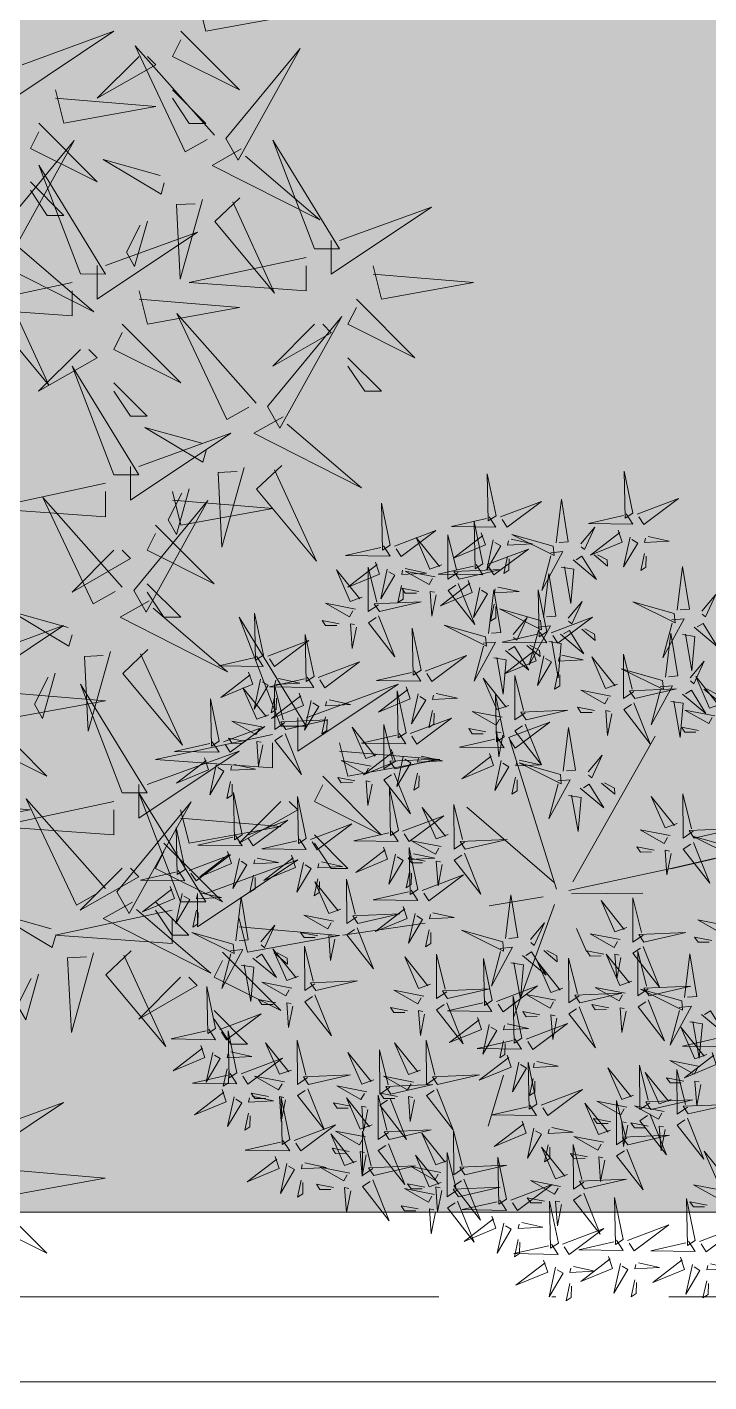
# Model space of a CAD drawing. Header units: millimetres. Extents: x 56222 to 120458, y -162468 to -121287.
# Drawn here: x 113722.83 to 113740.88, y -158561.63 to -158525.75 of the extents above; entities that cross this region are included whole.
import ezdxf

# ---------------------------------------------------------------- set-up
doc = ezdxf.new("R2010")
doc.units = ezdxf.units.MM
doc.header["$MEASUREMENT"] = 0
doc.linetypes.add('ACAD_ISO04W100', pattern=[30, 24, -3, 0, -3])
doc.layers.add('GARDEN', color=7, linetype='Continuous')
for name, color, linetype, lineweight in [('GROUND FLOOR', 7, 'Continuous', 9), ('L-shrub', 63, 'Continuous', 5), ('X_GARDEN ( HATCH )', 251, 'Continuous', 9)]:
    doc.layers.add(name, color=color, linetype=linetype, lineweight=lineweight)

# ---------------------------------------------------------------- blocks, each defined once
blk = doc.blocks.new('bamboo')
at = {"color": 32}
blk.add_line((390, 162.3), (546.4, 218.1), dxfattribs=at)
at = {"layer": 'L-shrub', "color": 32}
for p, q in [((43.5, 73), (278.2, 631.2)), ((-12.4, 39.5), (-247.1, 564.2)), ((-23.6, 61.9), (-370, 296.3)), ((32.3, 39.5), (390, 162.3)), ((43.5, 28.4), (300.5, 61.9)), ((-57.1, 6), (-247.1, -49.8)), ((-12.4, -16.3), (-113, -440.5)), ((77, -94.4), (121.7, -172.6)), ((-470.6, -139.1), (-761.2, -217.2)), ((-124.2, -652.6), (-157.7, -842.3))]:
    blk.add_line(p, q, dxfattribs=at)
at = {"layer": 'L-shrub'}
for points in [[(103.7, 1424.7), (54.4, 1572.3), (77.9, 1403.4), (103.7, 1424.7)], [(-387.8, 1356.5), (-437.1, 1504.1), (-413.6, 1335.2), (-387.8, 1356.5)], [(119.4, 1423.2), (261.4, 1496.7), (147.9, 1388.7), (126.6, 1414.5)], [(-372, 1355), (-230.1, 1428.5), (-343.6, 1320.5), (-364.9, 1346.4)], [(-160.7, 1284.9), (-160, 1444.8), (-116.9, 1294.1), (-149.7, 1287.2)], [(79.4, 1419.1), (107.8, 1384.6), (-52.4, 1368.4), (70.8, 1412)], [(-412.1, 1350.9), (-383.7, 1316.4), (-543.9, 1300.2), (-420.7, 1343.8)], [(-415.1, 1179.2), (-464.4, 1326.8), (-440.9, 1157.9), (-415.1, 1179.2)], [(-70.9, 1292.4), (-27.7, 1358.5), (-55.4, 1272.9), (-68.6, 1281.5)], [(57.7, 1357.7), (77.5, 1316.1), (-31.5, 1255.3), (64.8, 1349.1)], [(103.3, 1337.4), (92.8, 1227.4), (133.3, 1318.7), (110.4, 1328.8)], [(167.7, 1347.1), (246.3, 1339.5), (157.6, 1324.2), (159.1, 1340)], [(-740.7, 1205), (-598.8, 1278.5), (-712.2, 1170.5), (-733.6, 1196.4)], [(-433.8, 1289.5), (-414, 1248), (-523, 1187.1), (-426.7, 1280.9)], [(-323.8, 1278.9), (-245.2, 1271.3), (-333.9, 1256.1), (-332.4, 1271.8)], [(-169.3, 1271.7), (-323, 1296.4), (-162.4, 1238.9), (-169.3, 1271.7)], [(161.7, 1284.2), (155.7, 1221.3), (172.9, 1235.5), (168.8, 1275.6)], [(-561.9, 1157.8), (-603.1, 1137.1), (-666.2, 1244.8), (-570.4, 1150.5)], [(-500.1, 1137.3), (-534, 1108.2), (-553.5, 1268), (-507.4, 1145.8)], [(-399.4, 1177.7), (-257.4, 1251.3), (-370.9, 1143.2), (-392.2, 1169.1)], [(-388.2, 1269.3), (-398.7, 1159.2), (-358.2, 1250.5), (-381.1, 1260.6)], [(-175.7, 1247.6), (-131.9, 1256.8), (-191.9, 1107.3), (-173.4, 1236.6)], [(-92.2, 1230.9), (0.4, 1170.5), (-61.7, 1248.7), (-81.3, 1233.2)], [(-18, 1257.9), (35, 1223.4), (30.4, 1245.3), (-7, 1260.2)], [(303.5, 1094), (304.2, 1253.9), (347.3, 1103.2), (314.4, 1096.3)], [(-329.8, 1216), (-335.8, 1153.1), (-318.6, 1167.3), (-322.7, 1207.4)], [(-131.4, 1199.8), (-85.3, 1198.1), (-81.9, 1073.4), (-120.4, 1202.1)], [(-802.5, 1139.6), (-782.6, 1098), (-891.6, 1037.1), (-795.3, 1130.9)], [(-439.4, 1173.7), (-411, 1139.2), (-571.2, 1122.9), (-448, 1166.6)], [(-494, 1113.1), (-347.5, 1165.5), (-515.9, 1138.5), (-494, 1113.1)], [(-174.3, 1012.2), (-173.7, 1172.1), (-130.6, 1021.4), (-163.4, 1014.5)], [(393.3, 1101.5), (436.5, 1167.6), (408.8, 1082), (395.6, 1090.6)], [(-773.2, 987.3), (-807.1, 958.2), (-826.6, 1118), (-780.4, 995.8)], [(-756.8, 1119.3), (-767.3, 1009.2), (-726.8, 1100.5), (-749.7, 1110.6)], [(-692.4, 1128.9), (-613.8, 1121.3), (-702.5, 1106.1), (-701, 1121.8)], [(-581.3, 1111.7), (-691.5, 1120), (-599.4, 1081.4), (-589.8, 1104.4)], [(-461.1, 1112.3), (-441.3, 1070.7), (-550.3, 1009.8), (-454, 1103.7)], [(-495.2, 1097.3), (-418.8, 957), (-529.1, 1068.2), (-503.7, 1090.1)], [(-415.5, 1092), (-426, 981.9), (-385.5, 1073.2), (-408.4, 1083.4)], [(-365.5, 930.4), (-364.8, 1090.2), (-321.7, 939.6), (-354.5, 932.7)], [(-351.1, 1101.6), (-272.5, 1094), (-361.2, 1078.8), (-359.7, 1094.5)], [(-155.7, 961.1), (-205, 1108.7), (-181.5, 939.8), (-155.7, 961.1)], [(-84.5, 1019.7), (-41.3, 1085.8), (-69, 1000.1), (-82.2, 1008.8)], [(294.9, 1080.8), (141.2, 1105.5), (301.8, 1048), (294.9, 1080.8)], [(-698.4, 1066), (-704.4, 1003.1), (-687.2, 1017.3), (-691.3, 1057.4)], [(-633.3, 1052.3), (-696.3, 1057), (-681.8, 1040.1), (-641.8, 1045)], [(-570.3, 1047.5), (-576.3, 968.8), (-593.4, 1057.2), (-577.6, 1056)], [(-357.1, 1038.7), (-363.1, 975.8), (-345.9, 990), (-350, 1030.1)], [(-140, 959.5), (2, 1033.1), (-111.5, 925), (-132.8, 950.9)], [(288.5, 1056.7), (332.3, 1065.9), (272.3, 916.4), (290.8, 1045.7)], [(372, 1040), (464.6, 979.6), (402.5, 1057.8), (382.9, 1042.3)], [(-183, 999), (-336.7, 1023.7), (-176.1, 966.2), (-183, 999)], [(-275.7, 937.9), (-232.5, 1004), (-260.1, 918.3), (-273.4, 927)], [(-189.3, 974.8), (-145.6, 984), (-205.5, 834.6), (-187, 963.9)], [(-31.6, 985.2), (21.3, 950.7), (16.7, 972.5), (-20.7, 987.5)], [(289.9, 848.6), (290.5, 1008.4), (333.6, 857.8), (300.8, 850.9)], [(332.8, 1008.9), (378.9, 1007.2), (382.3, 882.5), (343.8, 1011.2)], [(-854.3, 961.7), (-964.6, 970), (-872.5, 931.4), (-862.8, 954.4)], [(-768.3, 947.3), (-691.9, 807), (-802.2, 918.2), (-776.8, 940.1)], [(-374.1, 917.2), (-527.8, 941.9), (-367.2, 884.4), (-374.1, 917.2)], [(-180, 955.5), (-151.6, 921), (-311.8, 904.8), (-188.6, 948.4)], [(-105.9, 958.2), (-13.2, 897.8), (-75.4, 976), (-94.9, 960.5)], [(-843.4, 897.5), (-849.4, 818.8), (-866.4, 907.2), (-850.7, 906)], [(-592.6, 770.2), (-641.9, 917.8), (-618.4, 748.9), (-592.6, 770.2)], [(-380.5, 893), (-336.7, 902.2), (-396.6, 752.7), (-378.2, 882.1)], [(-297, 876.4), (-204.4, 816), (-266.5, 894.2), (-286.1, 878.7)], [(-201.7, 894.1), (-181.9, 852.5), (-290.9, 791.6), (-194.6, 885.5)], [(-222.7, 903.4), (-169.8, 868.9), (-174.4, 890.7), (-211.8, 905.7)], [(-145, 927.1), (-99, 925.4), (-95.6, 800.6), (-134.1, 929.4)], [(120.7, 803.3), (79.5, 782.6), (16.5, 890.3), (112.2, 796)], [(182.5, 782.8), (148.6, 753.6), (129.1, 913.5), (175.2, 791.2)], [(379.6, 856.1), (422.9, 922.2), (395.2, 836.5), (381.9, 845.1)], [(-576.8, 768.6), (-434.9, 842.2), (-548.4, 734.1), (-569.7, 760)], [(-336.2, 845.3), (-290.1, 843.6), (-286.7, 718.8), (-325.2, 847.6)], [(-156.1, 873.8), (-166.6, 763.7), (-126.1, 855), (-149, 865.2)], [(-91.7, 883.5), (-13.1, 875.8), (-101.8, 860.6), (-100.3, 876.4)], [(281.2, 835.4), (127.5, 860.1), (288.1, 802.6), (281.2, 835.4)], [(503, 776), (461.8, 755.3), (398.7, 863), (494.5, 768.7)], [(-199.8, 660.1), (-233.7, 630.9), (-253.2, 790.8), (-207, 668.5)], [(-97.7, 820.6), (-103.7, 757.7), (-86.5, 771.9), (-90.6, 811.9)], [(188.6, 758.6), (335.2, 810.9), (166.8, 784), (188.6, 758.6)], [(274.9, 811.2), (318.6, 820.4), (258.7, 670.9), (277.2, 800.3)], [(358.3, 794.5), (451, 734.2), (388.8, 812.4), (369.3, 796.8)], [(432.6, 821.6), (485.5, 787.1), (480.9, 808.9), (443.5, 823.9)], [(-959.1, 700.5), (-817.2, 774), (-930.7, 666), (-952, 691.8)], [(-616.9, 764.6), (-588.5, 730.1), (-748.7, 713.9), (-625.5, 757.5)], [(-261.6, 680.5), (-302.7, 659.9), (-365.8, 767.6), (-270, 673.2)], [(101.4, 757.2), (-8.9, 765.5), (83.2, 726.9), (92.9, 749.9)], [(187.4, 742.8), (263.8, 602.4), (153.5, 713.7), (178.9, 735.5)], [(319.2, 763.5), (365.2, 761.8), (368.6, 637), (330.1, 765.8)], [(483.6, 729.9), (373.4, 738.2), (465.5, 699.6), (475.2, 722.6)], [(-638.6, 703.2), (-618.8, 661.6), (-727.8, 600.7), (-631.5, 694.6)], [(-528.6, 692.6), (-450, 684.9), (-538.7, 669.7), (-537.2, 685.5)], [(-264.9, 565.6), (-314.3, 713.2), (-290.7, 544.3), (-264.9, 565.6)], [(-193.7, 635.8), (-47.1, 688.2), (-215.5, 661.2), (-193.7, 635.8)], [(49.3, 697.7), (-13.7, 702.5), (0.8, 685.5), (40.8, 690.4)], [(112.3, 693), (106.3, 614.2), (89.3, 702.6), (105, 701.5)], [(-593, 682.9), (-603.5, 572.8), (-563, 664.1), (-585.9, 674.3)], [(-280.9, 634.5), (-391.2, 642.7), (-299.1, 604.1), (-289.4, 627.2)], [(431.6, 670.5), (368.6, 675.2), (383.1, 658.2), (423.1, 663.2)], [(-910.8, 624.4), (-832.2, 616.8), (-921, 601.5), (-919.5, 617.3)], [(-534.6, 629.7), (-540.6, 566.8), (-523.4, 581), (-527.5, 621)], [(-249.2, 564.1), (-107.3, 637.7), (-220.7, 529.6), (-242.1, 555.5)], [(-194.9, 620.1), (-118.4, 479.7), (-228.8, 591), (-203.4, 612.8)], [(-37.8, 466.8), (-37.2, 626.6), (5.9, 476), (-26.9, 469.1)], [(-289.2, 560), (-260.8, 525.6), (-421, 509.3), (-297.8, 552.9)], [(-333, 575), (-396, 579.7), (-381.4, 562.8), (-341.5, 567.7)], [(-270, 570.3), (-276, 491.5), (-293, 579.9), (-277.2, 578.7)], [(52, 474.3), (95.2, 540.4), (67.5, 454.7), (54.3, 463.3)], [(-712.1, 448.7), (-753.3, 428.1), (-816.4, 535.7), (-720.6, 441.4)], [(-200.9, 488), (-122.3, 480.4), (-211, 465.2), (-209.5, 480.9)], [(-46.5, 453.6), (-200.1, 478.3), (-39.6, 420.8), (-46.5, 453.6)], [(104.9, 439.8), (157.9, 405.3), (153.3, 427.1), (115.9, 442.1)], [(-731.5, 402.7), (-841.7, 410.9), (-749.6, 372.3), (-739.9, 395.4)], [(-206.9, 425.1), (-212.9, 362.2), (-195.7, 376.4), (-199.8, 416.5)], [(-52.8, 429.4), (-9, 438.6), (-69, 289.1), (-50.5, 418.5)], [(30.7, 412.7), (123.3, 352.4), (61.2, 430.6), (41.6, 415)], [(393.8, 326), (352.6, 305.3), (289.5, 413), (385.3, 318.7)], [(455.6, 305.5), (421.7, 276.4), (402.2, 436.3), (448.3, 314)], [(-783.5, 343.2), (-846.5, 347.9), (-832, 331), (-792, 335.9)], [(-720.5, 338.5), (-726.5, 259.7), (-743.5, 348.1), (-727.8, 346.9)], [(-8.5, 381.7), (37.5, 380), (40.9, 255.2), (2.4, 384)], [(-606.2, 183.8), (-655.6, 331.4), (-632, 162.5), (-606.2, 183.8)], [(-363.6, 169.2), (-397.5, 140), (-417, 299.9), (-370.9, 177.6)], [(461.7, 281.3), (608.2, 333.7), (439.8, 306.7), (461.7, 281.3)], [(-590.5, 182.3), (-448.6, 255.9), (-562, 147.8), (-583.4, 173.7)], [(-425.4, 189.6), (-466.6, 169), (-529.7, 276.7), (-433.9, 182.4)], [(374.4, 279.9), (264.1, 288.2), (356.3, 249.6), (365.9, 272.6)], [(460.4, 265.6), (536.9, 125.2), (426.5, 236.4), (452, 258.3)], [(608.9, 262.7), (455.2, 287.4), (615.8, 229.9), (608.9, 262.7)], [(-357.5, 145), (-210.9, 197.3), (-379.3, 170.3), (-357.5, 145)], [(322.4, 220.5), (259.3, 225.2), (273.9, 208.3), (313.9, 213.2)], [(385.4, 215.7), (379.4, 137), (362.3, 225.4), (378.1, 224.2)], [(-630.5, 178.2), (-602.1, 143.7), (-762.3, 127.5), (-639.2, 171.1)], [(-444.7, 143.6), (-555, 151.8), (-462.9, 113.3), (-453.2, 136.3)], [(-510.6, -20.7), (-560, 126.9), (-536.5, -42), (-510.6, -20.7)], [(-542.2, 106.2), (-463.6, 98.6), (-552.3, 83.4), (-550.8, 99.1)], [(-606.6, 96.6), (-617.1, -13.5), (-576.7, 77.8), (-599.5, 88)], [(-496.8, 84.1), (-559.8, 88.8), (-545.3, 71.9), (-505.3, 76.8)], [(-494.9, -22.2), (-353, 51.3), (-466.5, -56.7), (-487.8, -30.9)], [(-548.2, 43.3), (-554.2, -19.6), (-537, -5.4), (-541.1, 34.7)], [(257.2, -69.4), (216.1, -90.1), (153, 17.6), (248.8, -76.7)], [(319, -89.9), (285.1, -119.1), (265.6, 40.8), (311.8, -81.4)], [(-535, -26.3), (-506.5, -60.8), (-666.8, -77), (-543.6, -33.4)], [(-174.3, -160.5), (-173.7, -0.6), (-130.6, -151.3), (-163.4, -158.2)], [(620.2, -20.1), (509.9, -11.8), (602, -50.4), (611.7, -27.3)], [(-556.7, -87.7), (-536.9, -129.3), (-645.8, -190.1), (-549.6, -96.3)], [(-84.5, -153), (-41.3, -86.9), (-69, -172.5), (-82.2, -163.9)], [(325.1, -114.1), (471.7, -61.8), (303.3, -88.7), (325.1, -114.1)], [(568.1, -79.5), (505.1, -74.8), (519.6, -91.7), (559.6, -86.8)], [(-712.5, -168.7), (-565.9, -116.3), (-734.3, -143.3), (-712.5, -168.7)], [(-511, -108), (-521.6, -218), (-481.1, -126.7), (-503.9, -116.6)], [(-446.7, -98.3), (-368, -105.9), (-456.8, -121.2), (-455.3, -105.4)], [(237.9, -115.5), (127.6, -107.2), (219.7, -145.8), (229.4, -122.8)], [(323.9, -129.9), (400.4, -270.3), (290, -159), (315.4, -137.2)], [(494.6, -296.8), (495.3, -137), (538.4, -287.6), (505.6, -294.5)], [(-452.7, -161.2), (-458.7, -224.1), (-441.4, -209.9), (-445.5, -169.8)], [(-189.3, -197.8), (-145.6, -188.6), (-205.5, -338.1), (-187, -208.8)], [(-31.6, -187.5), (21.3, -222), (16.7, -200.1), (-20.7, -185.2)], [(185.8, -175), (122.8, -170.2), (137.4, -187.2), (177.4, -182.3)], [(298.2, -260.3), (257, -281), (193.9, -173.3), (289.7, -267.6)], [(248.8, -179.7), (242.8, -258.4), (225.8, -170), (241.6, -171.2)], [(360, -280.8), (326.1, -310), (306.6, -150.1), (352.7, -272.3)], [(-196.6, -388.9), (-246, -241.3), (-222.5, -410.2), (-196.6, -388.9)], [(-145, -245.6), (-99, -247.3), (-95.6, -372), (-134.1, -243.3)], [(-105.9, -214.5), (-13.2, -274.9), (-75.4, -196.7), (-94.9, -212.2)], [(52.5, -314.9), (11.3, -335.6), (-51.8, -227.9), (44, -322.2)], [(114.3, -335.4), (80.4, -364.5), (60.9, -204.6), (107, -326.9)], [(-425.4, -355.8), (-466.6, -376.5), (-529.7, -268.8), (-433.9, -363.1)], [(-363.6, -376.3), (-397.5, -405.4), (-417, -245.5), (-370.9, -367.8)], [(486, -310), (332.3, -285.3), (492.9, -342.8), (486, -310)], [(366.1, -305), (512.7, -252.7), (344.3, -279.6), (366.1, -305)], [(-180.9, -390.4), (-39, -316.9), (-152.5, -424.9), (-173.8, -399)], [(120.3, -359.6), (266.9, -307.2), (98.5, -334.2), (120.3, -359.6)], [(278.8, -306.4), (168.6, -298.1), (260.7, -336.7), (270.4, -313.7)], [(479.7, -334.2), (523.4, -325), (463.5, -474.5), (482, -345.1)], [(563.1, -350.9), (655.8, -411.2), (593.6, -333), (574, -348.6)], [(-357.5, -400.5), (-210.9, -348.1), (-379.3, -375.1), (-357.5, -400.5)], [(-73.8, -511.6), (-123.1, -364), (-99.6, -532.9), (-73.8, -511.6)], [(33.1, -361), (-77.2, -352.7), (14.9, -391.3), (24.6, -368.2)], [(119.1, -375.3), (195.6, -515.7), (85.2, -404.5), (110.7, -382.6)], [(226.8, -365.9), (163.8, -361.1), (178.3, -378.1), (218.3, -373.2)], [(524, -381.9), (570, -383.6), (573.4, -508.4), (534.9, -379.6)], [(-444.7, -401.9), (-555, -393.6), (-462.9, -432.2), (-453.2, -409.1)], [(-221, -394.5), (-192.5, -429), (-352.8, -445.2), (-229.6, -401.6)], [(-19, -420.4), (-82, -415.7), (-67.4, -432.6), (-27.4, -427.7)], [(-58, -513.1), (83.9, -439.6), (-29.6, -547.6), (-50.9, -521.7)], [(44, -425.1), (38, -503.9), (21, -415.5), (36.8, -416.7)], [(598.6, -492.1), (557.4, -512.8), (494.3, -405.1), (590.1, -499.4)], [(639.2, -421.7), (667.6, -456.2), (507.4, -472.5), (630.5, -428.8)], [(-132.6, -466.5), (-54, -474.1), (-142.8, -489.3), (-141.3, -473.6)], [(617.4, -483.1), (637.2, -524.7), (528.3, -585.6), (624.5, -491.7)], [(-138.6, -529.4), (-144.7, -592.3), (-127.4, -578.1), (-131.5, -538)], [(579.2, -538.2), (468.9, -529.9), (561.1, -568.5), (570.7, -545.5)], [(352.8, -669.4), (311.6, -690.1), (248.5, -582.4), (344.3, -676.7)], [(414.6, -689.9), (380.7, -719), (361.2, -559.2), (407.3, -681.4)], [(551.1, -689.9), (517.2, -719), (497.7, -559.2), (543.9, -681.4)], [(-74.2, -598.9), (-84.7, -708.9), (-44.2, -617.6), (-67, -607.5)], [(-9.8, -589.2), (68.8, -596.8), (-19.9, -612), (-18.4, -596.3)], [(527.1, -597.7), (464.1, -593), (478.7, -609.9), (518.7, -605)], [(590.2, -602.4), (584.1, -681.2), (567.1, -592.8), (582.9, -593.9)], [(-15.8, -652.1), (-21.8, -715), (-4.6, -700.8), (-8.7, -660.7)], [(420.7, -714.1), (567.3, -661.7), (398.9, -688.7), (420.7, -714.1)], [(557.2, -714.1), (703.8, -661.7), (535.4, -688.7), (557.2, -714.1)], [(284.5, -805.8), (243.4, -826.4), (180.3, -718.7), (276.1, -813.1)], [(333.5, -715.5), (223.2, -707.2), (315.3, -745.8), (325, -722.8)], [(346.4, -826.2), (312.4, -855.4), (293, -695.5), (339.1, -817.8)], [(470, -715.5), (359.7, -707.2), (451.8, -745.8), (461.5, -722.8)], [(419.5, -729.9), (495.9, -870.2), (385.6, -759), (411, -737.1)], [(556, -729.9), (632.4, -870.2), (522.1, -759), (547.5, -737.1)], [(281.4, -774.9), (218.4, -770.2), (232.9, -787.1), (272.9, -782.2)], [(344.4, -779.7), (338.4, -858.4), (321.4, -770), (337.1, -771.2)], [(417.9, -774.9), (354.9, -770.2), (369.5, -787.1), (409.4, -782.2)], [(480.9, -779.7), (474.9, -858.4), (457.9, -770), (473.7, -771.2)], [(352.4, -850.5), (499, -798.1), (330.6, -825.1), (352.4, -850.5)]]:
    blk.add_lwpolyline(points, dxfattribs=at)
at = {"layer": 'L-shrub', "color": 78}
for points in [[(-756.4, 1206.5), (-805.8, 1354.1), (-782.2, 1185.2), (-756.4, 1206.5)], [(-780.7, 1200.9), (-752.3, 1166.4), (-912.5, 1150.2), (-789.3, 1193.8)], [(-835, 1007.8), (-876.2, 987.1), (-939.2, 1094.8), (-843.4, 1000.5)], [(-767.1, 963.1), (-620.5, 1015.5), (-788.9, 988.5), (-767.1, 963.1)], [(-1166, 756.5), (-1215.3, 904.1), (-1191.8, 735.2), (-1166, 756.5)], [(-906.4, 902.3), (-969.4, 907), (-954.8, 890.1), (-914.9, 895)], [(-974.8, 702), (-1024.2, 849.6), (-1000.7, 680.7), (-974.8, 702)], [(-1150.2, 755), (-1008.3, 828.6), (-1121.8, 720.5), (-1143.1, 746.4)], [(-1190.3, 750.9), (-1161.9, 716.5), (-1322.1, 700.2), (-1198.9, 743.8)], [(-1212, 689.6), (-1192.2, 648), (-1301.2, 587.1), (-1204.9, 680.9)], [(-999.2, 696.4), (-970.7, 661.9), (-1131, 645.7), (-1007.8, 689.3)], [(-1166.4, 669.3), (-1176.9, 559.2), (-1136.4, 650.5), (-1159.3, 660.7)], [(-1059.9, 523.7), (-1093.8, 494.6), (-1113.3, 654.4), (-1067.1, 532.2)], [(-1102, 678.9), (-1023.4, 671.3), (-1112.1, 656.1), (-1110.6, 671.8)], [(-619.9, 538.4), (-669.2, 686), (-645.7, 517), (-619.9, 538.4)], [(-1121.7, 544.2), (-1162.9, 523.5), (-1225.9, 631.2), (-1130.2, 536.9)], [(-1108, 616), (-1114, 553.1), (-1096.8, 567.3), (-1100.9, 607.4)], [(-1020.9, 635), (-1001.1, 593.4), (-1110, 532.6), (-1013.8, 626.4)], [(-975.2, 614.7), (-985.8, 504.7), (-945.3, 596), (-968.1, 606.1)], [(-604.1, 536.8), (-462.2, 610.4), (-575.7, 502.3), (-597, 528.2)], [(-1288.8, 429.3), (-1338.2, 576.9), (-1314.7, 408), (-1288.8, 429.3)], [(-1053.8, 499.5), (-907.2, 551.9), (-1075.6, 524.9), (-1053.8, 499.5)], [(-916.9, 561.5), (-922.9, 498.6), (-905.6, 512.8), (-909.7, 552.9)], [(-650.3, 428.2), (-684.2, 399.1), (-703.7, 559), (-657.6, 436.7)], [(-1273.1, 427.7), (-1131.2, 501.3), (-1244.7, 393.3), (-1266, 419.1)], [(-1141, 498.1), (-1251.3, 506.4), (-1159.2, 467.8), (-1149.5, 490.8)], [(-644.2, 532.8), (-615.8, 498.3), (-776, 482), (-652.8, 525.7)], [(-311, 498.7), (-291.1, 457.1), (-400.1, 396.2), (-303.9, 490)], [(-1193.1, 438.6), (-1256.1, 443.4), (-1241.5, 426.4), (-1201.6, 431.4)], [(-1130.1, 433.9), (-1136.1, 355.2), (-1153.1, 443.6), (-1137.4, 442.4)], [(-1055, 483.7), (-978.6, 343.4), (-1088.9, 454.6), (-1063.5, 476.4)], [(-665.9, 471.4), (-646.1, 429.8), (-755.1, 368.9), (-658.8, 462.8)], [(-644.2, 404), (-497.6, 456.4), (-666, 429.4), (-644.2, 404)], [(-620.3, 451.1), (-630.8, 341), (-590.3, 432.3), (-613.2, 442.5)], [(-555.9, 460.7), (-477.3, 453.1), (-566, 437.9), (-564.5, 453.6)], [(-265.3, 478.4), (-275.8, 368.3), (-235.4, 459.6), (-258.2, 469.8)], [(-1313.2, 423.7), (-1284.7, 389.2), (-1445, 373), (-1321.8, 416.6)], [(-561.9, 397.8), (-567.9, 334.9), (-550.7, 349.1), (-554.8, 389.2)], [(-1334.9, 362.3), (-1315.1, 320.7), (-1424, 259.8), (-1327.8, 353.7)], [(-1224.9, 351.7), (-1146.2, 344), (-1235, 328.8), (-1233.5, 344.6)], [(-645.4, 388.3), (-569, 247.9), (-679.3, 359.1), (-653.9, 381)], [(-1289.2, 342), (-1299.8, 231.9), (-1259.3, 323.3), (-1282.1, 333.4)], [(-1230.9, 288.8), (-1236.9, 225.9), (-1219.6, 240.1), (-1223.8, 280.1)], [(-1166, 102), (-1215.3, 249.6), (-1191.8, 80.7), (-1166, 102)], [(-933.9, 115.6), (-983.2, 263.3), (-959.7, 94.3), (-933.9, 115.6)], [(-1150.2, 100.5), (-1008.3, 174), (-1121.8, 66), (-1143.1, 91.9)], [(-918.2, 114.1), (-776.2, 187.7), (-889.7, 79.6), (-911, 105.5)], [(-1357.1, -48), (-1406.5, 99.6), (-1382.9, -69.3), (-1357.1, -48)], [(-958.2, 110.1), (-929.8, 75.6), (-1090, 59.3), (-966.8, 103)], [(-652.3, 116.9), (-632.5, 75.3), (-741.4, 14.4), (-645.2, 108.2)], [(-358.7, 129.2), (-282.3, -11.2), (-392.6, 100.1), (-367.2, 121.9)], [(-1190.3, 96.4), (-1161.9, 61.9), (-1322.1, 45.7), (-1198.9, 89.3)], [(-433.8, 79.4), (-439.8, 0.6), (-456.8, 89), (-441.1, 87.9)], [(-1341.4, -49.5), (-1199.5, 24), (-1312.9, -84), (-1334.3, -58.1)], [(-1212, 35.1), (-1192.2, -6.5), (-1301.2, -67.4), (-1204.9, 26.4)], [(-1166.4, 14.8), (-1176.9, -95.3), (-1136.4, -4), (-1159.3, 6.1)], [(-1102, 24.4), (-1023.4, 16.8), (-1112.1, 1.6), (-1110.6, 17.3)], [(-979.9, 48.7), (-960.1, 7.1), (-1069.1, -53.8), (-972.8, 40.1)], [(-934.3, 28.4), (-944.8, -81.7), (-904.3, 9.6), (-927.2, 19.8)], [(-869.9, 38), (-791.3, 30.4), (-880, 15.2), (-878.5, 30.9)], [(-1108, -38.5), (-1114, -101.4), (-1096.8, -87.2), (-1100.9, -47.1)], [(-780.4, -124), (-821.5, -144.7), (-884.6, -37), (-788.8, -131.3)], [(-875.9, -24.9), (-881.9, -87.8), (-864.7, -73.6), (-868.8, -33.5)], [(-718.6, -144.5), (-752.5, -173.6), (-772, -13.7), (-725.8, -136)], [(-1381.4, -53.6), (-1353, -88.1), (-1513.2, -104.3), (-1390.1, -60.7)], [(-1403.2, -114.9), (-1383.3, -156.5), (-1492.3, -217.4), (-1396.1, -123.6)], [(-1357.5, -135.2), (-1368, -245.3), (-1327.6, -154), (-1350.4, -143.9)], [(-1293.1, -125.6), (-1214.5, -133.2), (-1303.2, -148.4), (-1301.7, -132.7)], [(-1143.7, -283.2), (-1143, -123.3), (-1099.9, -274), (-1132.7, -280.9)], [(-1299.1, -188.5), (-1305.1, -251.4), (-1287.9, -237.2), (-1292, -197.1)], [(-799.7, -170.1), (-910, -161.8), (-817.9, -200.4), (-808.2, -177.3)], [(-713.7, -184.4), (-637.3, -324.8), (-747.6, -213.6), (-722.2, -191.7)], [(-183, -173.7), (-336.7, -149), (-176.1, -206.5), (-183, -173.7)], [(-1053.9, -275.7), (-1010.7, -209.6), (-1038.4, -295.3), (-1051.6, -286.6)], [(-851.8, -229.5), (-914.8, -224.8), (-900.2, -241.7), (-860.3, -236.8)], [(-788.8, -234.2), (-794.8, -313), (-811.8, -224.6), (-796, -225.8)], [(-1152.3, -296.4), (-1306, -271.7), (-1145.4, -329.2), (-1152.3, -296.4)], [(-841.4, -403.5), (-875.3, -432.7), (-894.8, -272.8), (-848.7, -395.1)], [(-1158.7, -320.6), (-1114.9, -311.4), (-1174.8, -460.8), (-1156.4, -331.5)], [(-1075.2, -337.2), (-982.6, -397.6), (-1044.7, -319.4), (-1064.3, -334.9)], [(-903.2, -383.1), (-944.4, -403.7), (-1007.5, -296), (-911.7, -390.3)], [(-1000.9, -310.2), (-948, -344.7), (-952.6, -322.9), (-990, -307.9)], [(364.9, -320.8), (441.3, -461.2), (331, -349.9), (356.4, -328.1)], [(-1114.4, -368.3), (-1068.3, -370), (-1064.9, -494.8), (-1103.4, -366)], [(-835.4, -427.8), (-688.8, -375.4), (-857.2, -402.4), (-835.4, -427.8)], [(289.8, -370.6), (283.8, -449.3), (266.8, -360.9), (282.5, -362.1)], [(-922.6, -429.1), (-1032.9, -420.9), (-940.7, -459.5), (-931.1, -436.4)], [(-358.7, -416.2), (-282.3, -556.6), (-392.6, -445.4), (-367.2, -423.5)], [(-1179.6, -607.1), (-1229, -459.4), (-1205.5, -628.4), (-1179.6, -607.1)], [(-974.6, -488.6), (-1037.7, -483.9), (-1023.1, -500.8), (-983.1, -495.9)], [(-911.6, -493.3), (-917.6, -572.1), (-934.7, -483.7), (-918.9, -484.8)], [(-836.6, -443.5), (-760.1, -583.9), (-870.5, -472.6), (-845, -450.8)], [(-496.8, -461.3), (-559.8, -456.6), (-545.3, -473.5), (-505.3, -468.6)], [(-433.8, -466), (-439.8, -544.8), (-456.8, -456.4), (-441.1, -457.6)], [(-242.7, -455.8), (-222.9, -497.4), (-331.8, -558.3), (-235.6, -464.5)], [(-197, -476.1), (-207.5, -586.2), (-167.1, -494.9), (-189.9, -484.8)], [(-1163.9, -608.6), (-1022, -535), (-1135.5, -643.1), (-1156.8, -617.2)], [(-98.1, -517.2), (-69.7, -551.7), (-229.9, -567.9), (-106.7, -524.3)], [(-425.4, -669.4), (-466.6, -690.1), (-529.7, -582.4), (-433.9, -676.7)], [(-363.6, -689.9), (-397.5, -719), (-417, -559.2), (-370.9, -681.4)], [(-119.8, -578.6), (-100, -620.2), (-209, -681), (-112.7, -587.2)], [(489.3, -669.4), (448.2, -690.1), (385.1, -582.4), (480.9, -676.7)], [(-1204, -612.6), (-1175.5, -647.1), (-1335.8, -663.4), (-1212.6, -619.7)], [(-1084.1, -757), (-1133.4, -609.4), (-1109.9, -778.4), (-1084.1, -757)], [(-889.6, -724), (-930.8, -744.6), (-993.8, -636.9), (-898.1, -731.2)], [(-827.8, -744.4), (-861.7, -773.6), (-881.2, -613.7), (-835.1, -736)], [(-589.2, -724), (-630.4, -744.6), (-693.5, -636.9), (-597.7, -731.2)], [(-527.4, -744.4), (-561.3, -773.6), (-580.8, -613.7), (-534.7, -736)], [(8.2, -743.4), (-41.2, -595.8), (-17.7, -764.7), (8.2, -743.4)], [(-1225.7, -674), (-1205.9, -715.6), (-1314.8, -776.5), (-1218.6, -682.6)], [(-1115.6, -684.7), (-1037, -692.3), (-1125.7, -707.5), (-1124.2, -691.8)], [(-1068.3, -758.6), (-926.4, -685), (-1039.9, -793.1), (-1061.2, -767.2)], [(-357.5, -714.1), (-210.9, -661.7), (-379.3, -688.7), (-357.5, -714.1)], [(23.9, -744.9), (165.8, -671.4), (52.3, -779.4), (31, -753.6)], [(-1180, -694.3), (-1190.5, -804.4), (-1150.1, -713.1), (-1172.9, -702.9)], [(-821.7, -768.6), (-675.1, -716.3), (-843.5, -743.3), (-821.7, -768.6)], [(-444.7, -715.5), (-555, -707.2), (-462.9, -745.8), (-453.2, -722.8)], [(-521.3, -768.6), (-374.8, -716.3), (-543.2, -743.3), (-521.3, -768.6)], [(-358.7, -729.9), (-282.3, -870.2), (-392.6, -759), (-367.2, -737.1)], [(-1108.4, -762.6), (-1079.9, -797.1), (-1240.2, -813.4), (-1117, -769.7)], [(-1121.6, -747.6), (-1127.7, -810.5), (-1110.4, -796.3), (-1114.5, -756.2)], [(-908.9, -770), (-1019.2, -761.8), (-927.1, -800.3), (-917.4, -777.3)], [(-822.9, -784.4), (-746.5, -924.8), (-856.8, -813.5), (-831.4, -791.7)], [(-608.6, -770), (-718.8, -761.8), (-626.7, -800.3), (-617.1, -777.3)], [(-513.8, -908.1), (-547.7, -937.2), (-567.2, -777.3), (-521, -899.6)], [(-496.8, -774.9), (-559.8, -770.2), (-545.3, -787.1), (-505.3, -782.2)], [(-522.5, -784.4), (-446.1, -924.8), (-556.4, -813.5), (-531, -791.7)], [(-433.8, -779.7), (-439.8, -858.4), (-456.8, -770), (-441.1, -771.2)], [(-16.2, -749), (12.3, -783.5), (-148, -799.7), (-24.8, -756.1)], [(-1130.1, -824), (-1110.3, -865.6), (-1219.3, -926.5), (-1123, -832.6)], [(-961, -829.5), (-1024, -824.8), (-1009.5, -841.7), (-969.5, -836.8)], [(-898, -834.2), (-904, -913), (-921, -824.6), (-905.3, -825.7)], [(-865.6, -975.2), (-915, -827.6), (-891.5, -996.5), (-865.6, -975.2)], [(-660.6, -829.5), (-723.6, -824.8), (-709.1, -841.7), (-669.1, -836.8)], [(-575.6, -887.6), (-616.8, -908.3), (-679.8, -800.6), (-584, -894.9)], [(-597.6, -834.2), (-603.6, -913), (-620.7, -824.6), (-604.9, -825.7)], [(-37.9, -810.4), (-18.1, -852), (-127, -912.8), (-30.8, -819)], [(7.8, -830.7), (-2.8, -940.7), (37.7, -849.4), (14.9, -839.3)], [(72.2, -821), (150.8, -828.6), (62, -843.8), (63.5, -828.1)], [(-1084.5, -844.3), (-1095, -954.4), (-1054.5, -863.1), (-1077.3, -852.9)], [(-1020.1, -834.7), (-941.4, -842.3), (-1030.2, -857.5), (-1028.7, -841.8)], [(-507.7, -932.3), (-361.1, -879.9), (-529.5, -906.9), (-507.7, -932.3)], [(-227.1, -1003.5), (-261, -1032.7), (-280.5, -872.8), (-234.3, -995)], [(265.2, -851.8), (154.9, -843.6), (247, -882.2), (256.7, -859.1)], [(209.8, -1003.5), (175.9, -1032.7), (156.4, -872.8), (202.6, -995)], [(351.2, -866.2), (427.7, -1006.6), (317.3, -895.4), (342.8, -873.5)], [(735.1, -928.5), (693.9, -949.2), (630.8, -841.5), (726.6, -935.8)], [(-1026.1, -897.6), (-1032.1, -960.5), (-1014.9, -946.3), (-1019, -906.2)], [(-849.9, -976.7), (-708, -903.2), (-821.4, -1011.2), (-842.8, -985.4)], [(-594.9, -933.7), (-705.2, -925.4), (-613.1, -964), (-603.4, -940.9)], [(-554.7, -1044.4), (-588.6, -1073.6), (-608.1, -913.7), (-562, -1036)], [(-288.9, -983), (-330, -1003.7), (-393.1, -896), (-297.3, -990.3)], [(148, -983), (106.8, -1003.7), (43.8, -896), (139.5, -990.3)], [(66.1, -883.9), (60.1, -946.8), (77.4, -932.6), (73.3, -892.5)], [(213.1, -911.3), (150.1, -906.6), (164.7, -923.5), (204.7, -918.6)], [(276.1, -916), (270.1, -994.8), (253.1, -906.4), (268.9, -907.6)], [(-889.9, -980.8), (-861.5, -1015.3), (-1021.7, -1031.5), (-898.6, -987.9)], [(-616.5, -1023.9), (-657.7, -1044.6), (-720.8, -936.9), (-625, -1031.2)], [(-508.9, -948), (-432.5, -1088.4), (-542.8, -977.2), (-517.4, -955.3)], [(-302.5, -1064.9), (-343.7, -1085.5), (-406.8, -977.8), (-311, -1072.1)], [(-240.7, -1085.3), (-274.6, -1114.5), (-294.1, -954.6), (-248, -1076.9)], [(-221, -1027.7), (-74.4, -975.4), (-242.8, -1002.3), (-221, -1027.7)], [(-60.1, -1097.9), (-109.5, -950.3), (-85.9, -1119.2), (-60.1, -1097.9)], [(215.9, -1027.7), (362.5, -975.4), (194.1, -1002.3), (215.9, -1027.7)], [(715.7, -974.6), (605.5, -966.3), (697.6, -1004.9), (707.3, -981.8)], [(-647, -993.1), (-710, -988.4), (-695.4, -1005.3), (-655.5, -1000.4)], [(-584, -997.8), (-590, -1076.6), (-607, -988.2), (-591.3, -989.4)], [(-548.6, -1068.6), (-402.1, -1016.3), (-570.5, -1043.2), (-548.6, -1068.6)], [(-308.2, -1029.1), (-418.5, -1020.8), (-326.4, -1059.4), (-316.7, -1036.4)], [(-44.4, -1099.5), (97.5, -1025.9), (-15.9, -1134), (-37.3, -1108.1)], [(128.7, -1029.1), (18.4, -1020.8), (110.5, -1059.4), (120.2, -1036.4)], [(636.2, -1166.1), (586.8, -1018.5), (610.3, -1187.4), (636.2, -1166.1)], [(663.7, -1034), (600.7, -1029.3), (615.2, -1046.2), (655.2, -1041.3)], [(-911.7, -1042.2), (-891.9, -1083.8), (-1000.8, -1144.6), (-904.6, -1050.8)], [(-866, -1062.5), (-876.5, -1172.5), (-836.1, -1081.2), (-858.9, -1071.1)], [(-801.6, -1052.8), (-723, -1060.4), (-811.7, -1075.7), (-810.2, -1059.9)], [(-635.9, -1070), (-746.1, -1061.7), (-654, -1100.3), (-644.4, -1077.3)], [(-234.6, -1109.5), (-88.1, -1057.2), (-256.5, -1084.1), (-234.6, -1109.5)], [(-222.2, -1043.5), (-145.8, -1183.9), (-256.1, -1072.6), (-230.7, -1050.8)], [(214.7, -1043.5), (291.1, -1183.9), (180.8, -1072.6), (206.2, -1050.8)], [(376.8, -1193.4), (327.4, -1045.8), (350.9, -1214.7), (376.8, -1193.4)], [(-807.6, -1115.7), (-813.6, -1178.6), (-796.4, -1164.4), (-800.5, -1124.4)], [(-687.9, -1129.5), (-751, -1124.7), (-736.4, -1141.7), (-696.4, -1136.8)], [(-624.9, -1134.2), (-630.9, -1213), (-648, -1124.6), (-632.2, -1125.7)], [(-549.8, -1084.4), (-473.4, -1224.8), (-583.8, -1113.5), (-558.3, -1091.7)], [(-321.9, -1110.9), (-432.1, -1102.7), (-340, -1141.2), (-330.3, -1118.2)], [(-360.3, -1088.6), (-423.3, -1083.8), (-408.7, -1100.8), (-368.8, -1095.8)], [(-297.3, -1093.3), (-303.3, -1172), (-320.3, -1083.6), (-304.5, -1084.8)], [(-235.8, -1125.3), (-159.4, -1265.7), (-269.7, -1154.4), (-244.3, -1132.6)], [(-84.4, -1103.5), (-56, -1138), (-216.2, -1154.2), (-93.1, -1110.6)], [(76.6, -1088.6), (13.6, -1083.8), (28.1, -1100.8), (68.1, -1095.8)], [(144.7, -1234.3), (95.3, -1086.7), (118.8, -1255.6), (144.7, -1234.3)], [(139.6, -1093.3), (133.6, -1172), (116.6, -1083.6), (132.3, -1084.8)], [(392.5, -1194.9), (534.4, -1121.4), (420.9, -1229.4), (399.6, -1203.5)], [(651.9, -1167.6), (793.8, -1094.1), (680.3, -1202.1), (659, -1176.3)], [(-373.9, -1170.4), (-436.9, -1165.7), (-422.4, -1182.6), (-382.4, -1177.7)], [(-310.9, -1175.1), (-316.9, -1253.9), (-334, -1165.5), (-318.2, -1166.6)], [(-106.2, -1164.9), (-86.3, -1206.5), (-195.3, -1267.4), (-99.1, -1173.5)], [(3.9, -1175.6), (82.5, -1183.2), (-6.2, -1198.4), (-4.7, -1182.7)], [(160.4, -1235.8), (302.3, -1162.3), (188.8, -1270.3), (167.5, -1244.4)], [(611.8, -1171.7), (640.3, -1206.2), (480.1, -1222.4), (603.2, -1178.8)], [(-60.5, -1185.2), (-71, -1295.3), (-30.6, -1204), (-53.4, -1193.8)], [(352.4, -1199), (380.9, -1233.5), (220.7, -1249.7), (343.8, -1206.1)], [(120.3, -1239.9), (148.8, -1274.4), (-11.4, -1290.6), (111.7, -1247)], [(-2.1, -1238.5), (-8.1, -1301.4), (9.1, -1287.1), (5, -1247.1)], [(330.7, -1260.4), (350.5, -1301.9), (241.6, -1362.8), (337.8, -1269)], [(440.8, -1271), (519.4, -1278.6), (430.7, -1293.8), (432.2, -1278.1)], [(590.1, -1233.1), (609.9, -1274.7), (501, -1335.5), (597.2, -1241.7)], [(635.8, -1253.4), (625.3, -1363.4), (665.7, -1272.1), (642.9, -1262)], [(700.2, -1243.7), (778.8, -1251.3), (690.1, -1266.6), (691.6, -1250.8)], [(98.6, -1301.3), (118.4, -1342.9), (9.5, -1403.7), (105.7, -1309.9)], [(144.3, -1321.5), (133.8, -1431.6), (174.2, -1340.3), (151.4, -1330.2)], [(208.7, -1311.9), (287.3, -1319.5), (198.6, -1334.7), (200.1, -1319)], [(376.4, -1280.6), (365.9, -1390.7), (406.3, -1299.4), (383.5, -1289.3)], [(694.2, -1306.6), (688.2, -1369.5), (705.4, -1355.3), (701.3, -1315.3)], [(434.8, -1333.9), (428.8, -1396.8), (446, -1382.6), (441.9, -1342.5)], [(202.7, -1374.8), (196.7, -1437.7), (213.9, -1423.5), (209.8, -1383.4)]]:
    blk.add_lwpolyline(points, dxfattribs=at)
blk = doc.blocks.new('autumn shrub')
at = {"layer": 'L-shrub', "color": 22}
for points in [[(80.8, -144.11), (88.5, -146.03), (84.65, -167.17), (82.73, -144.11)], [(-46.07, -163.77), (-42.29, -157.07), (-29.77, -181.8), (-44.4, -164.72)], [(102.78, -184.49), (82.19, -166.25), (106.56, -177.79), (103.73, -182.81)], [(33.52, -188.33), (12.93, -170.09), (37.3, -181.63), (34.47, -186.66)], [(103.89, -205.6), (111.58, -205.6), (96.19, -228.66), (103.89, -207.52)], [(65.41, -224.81), (40.4, -215.21), (65.41, -230.58), (65.41, -224.81)], [(-8.07, -221.7), (-28.73, -238.76), (-3.05, -224.53), (-8.07, -221.7)]]:
    blk.add_lwpolyline(points, dxfattribs=at)
at = {"layer": 'L-shrub', "color": 16}
for points in [[(-36.55, -176.78), (-30.78, -149.87), (-28.86, -176.78), (-34.63, -176.78)], [(50.02, -151.8), (57.72, -151.8), (42.32, -174.85), (50.02, -153.72)], [(159.68, -151.8), (167.38, -151.8), (151.98, -174.85), (159.68, -153.72)], [(63.49, -157.56), (76.95, -171.01), (69.26, -155.64), (65.41, -157.56)], [(173.15, -157.56), (186.61, -171.01), (178.92, -155.64), (175.07, -157.56)], [(-34.87, -163.46), (-29.41, -157.71), (-12.89, -171.44), (-33.92, -161.79)], [(9.62, -184.46), (15.39, -157.56), (17.31, -184.46), (11.54, -184.46)], [(-48.47, -160.21), (-69.13, -177.27), (-43.45, -163.04), (-48.47, -160.21)], [(55.79, -161.4), (63.49, -163.33), (59.64, -184.46), (57.72, -161.4)], [(82.73, -186.38), (88.5, -159.48), (90.42, -186.38), (84.65, -186.38)], [(112.02, -172.03), (108.37, -158.93), (116.31, -172.24), (113.69, -172.97)], [(165.45, -161.4), (173.15, -163.33), (169.3, -184.46), (167.38, -161.4)], [(-86.57, -163.33), (-78.88, -163.33), (-94.27, -186.38), (-86.57, -165.25)], [(42.76, -175.87), (39.12, -162.77), (47.05, -176.08), (44.43, -176.81)], [(122.49, -169.1), (132.97, -166.17), (129.62, -164.29), (123.44, -167.43)], [(-73.11, -169.09), (-59.64, -182.54), (-67.33, -167.17), (-71.18, -169.09)], [(-59.64, -167.17), (-51.94, -174.85), (-51.94, -171.01), (-57.72, -167.17)], [(53.23, -172.94), (63.71, -170.02), (60.36, -168.13), (54.18, -171.27)], [(-38.48, -178.7), (-63.49, -169.09), (-38.48, -184.46), (-38.48, -178.7)], [(-21.16, -178.7), (-11.54, -169.09), (-19.24, -182.54), (-21.16, -180.62)], [(-80.8, -172.93), (-73.11, -174.85), (-76.95, -195.99), (-78.88, -172.93)], [(107.74, -199.83), (113.51, -172.93), (115.43, -199.83), (109.66, -199.83)], [(7.7, -186.38), (-17.31, -176.78), (7.7, -192.15), (7.7, -186.38)], [(25.01, -186.38), (34.63, -176.78), (26.93, -190.23), (25.01, -188.3)], [(117.55, -181.77), (135.88, -176.65), (118.71, -175.8), (118.49, -180.1)], [(48.29, -185.62), (66.62, -180.5), (49.45, -179.65), (49.24, -183.94)], [(80.8, -188.3), (55.79, -178.7), (80.8, -194.07), (80.8, -188.3)], [(98.12, -188.3), (107.74, -178.7), (100.04, -192.15), (98.12, -190.23)], [(-88.5, -192.15), (-78.88, -182.54), (-86.57, -195.99), (-88.5, -194.07)], [(-40.4, -182.54), (-32.71, -182.54), (-48.1, -205.6), (-40.4, -184.46)], [(-61.13, -197.01), (-64.77, -183.91), (-56.84, -197.22), (-59.46, -197.95)], [(-26.93, -188.3), (-13.47, -201.75), (-21.16, -186.38), (-25.01, -188.3)], [(-13.47, -186.38), (-5.77, -194.07), (-5.77, -190.23), (-11.54, -186.38)], [(105.91, -190.67), (109.69, -183.97), (122.21, -208.7), (107.59, -191.62)], [(117.12, -190.37), (122.57, -184.61), (139.09, -198.34), (118.06, -188.69)], [(-50.65, -194.08), (-40.18, -191.15), (-43.53, -189.27), (-49.71, -192.4)], [(36.65, -194.52), (40.43, -187.81), (52.96, -212.55), (38.33, -195.46)], [(47.86, -194.21), (53.31, -188.45), (69.83, -202.19), (48.8, -192.53)], [(103.51, -187.11), (82.85, -204.17), (108.53, -189.94), (103.51, -187.11)], [(-70.36, -209.47), (-90.96, -191.23), (-66.58, -202.77), (-69.42, -207.79)], [(-34.63, -192.15), (-26.93, -194.07), (-30.78, -215.21), (-32.71, -192.15)], [(5.77, -190.23), (13.47, -190.23), (-1.92, -213.28), (5.77, -192.15)], [(34.25, -190.95), (13.6, -208.02), (39.27, -193.78), (34.25, -190.95)], [(78.88, -192.15), (86.57, -192.15), (71.18, -215.21), (78.88, -194.07)], [(105.81, -201.75), (80.8, -192.15), (105.81, -207.52), (105.81, -201.75)], [(123.13, -201.75), (132.75, -192.15), (125.05, -205.6), (123.13, -203.68)], [(0.43, -206.61), (-3.21, -193.52), (4.73, -206.83), (2.11, -207.56)], [(19.24, -195.99), (32.71, -209.44), (25.01, -194.07), (21.16, -195.99)], [(32.71, -194.07), (40.4, -201.75), (40.4, -197.91), (34.63, -194.07)], [(67.33, -222.89), (73.11, -195.99), (75.03, -222.89), (69.26, -222.89)], [(92.34, -197.91), (105.81, -211.36), (98.12, -195.99), (94.27, -197.91)], [(105.81, -195.99), (113.51, -203.68), (113.51, -199.83), (107.74, -195.99)], [(10.91, -203.69), (21.38, -200.76), (18.04, -198.87), (11.85, -202.01)], [(-94.27, -201.75), (-80.8, -215.21), (-88.5, -199.83), (-92.34, -201.75)], [(-80.8, -199.83), (-73.11, -207.52), (-73.11, -203.68), (-78.88, -199.83)], [(-55.6, -206.75), (-37.27, -201.63), (-54.44, -200.78), (-54.65, -205.08)], [(-8.8, -219.08), (-29.4, -200.83), (-5.02, -212.37), (-7.86, -217.4)], [(11.54, -199.83), (19.24, -201.75), (15.39, -222.89), (13.47, -199.83)], [(84.65, -201.75), (92.34, -203.68), (88.5, -224.81), (86.57, -201.75)], [(-42.32, -230.58), (-36.55, -203.68), (-34.63, -230.58), (-40.4, -230.58)], [(-101.96, -205.6), (-94.27, -207.52), (-98.12, -228.66), (-100.04, -205.6)], [(-67.23, -215.65), (-63.45, -208.95), (-50.93, -233.68), (-65.56, -216.6)], [(-56.03, -215.34), (-50.58, -209.59), (-34.06, -223.32), (-55.09, -213.67)], [(5.97, -216.36), (24.3, -211.24), (7.13, -210.39), (6.91, -214.69)], [(117.35, -211.36), (130.82, -224.81), (123.13, -209.44), (119.28, -211.36)], [(130.82, -209.44), (138.52, -217.13), (138.52, -213.28), (132.75, -209.44)], [(-69.64, -212.09), (-90.29, -229.15), (-64.62, -214.92), (-69.64, -212.09)], [(82.73, -224.81), (92.34, -215.21), (84.65, -228.66), (82.73, -226.73)], [(109.66, -215.21), (117.35, -217.13), (113.51, -238.26), (111.58, -215.21)], [(-5.67, -225.26), (-1.89, -218.56), (10.63, -243.29), (-4, -226.2)], [(5.53, -224.95), (10.99, -219.19), (27.51, -232.93), (6.48, -223.28)], [(-44.25, -232.5), (-69.26, -222.89), (-44.25, -238.26), (-44.25, -232.5)], [(-26.93, -232.5), (-17.31, -222.89), (-25.01, -236.34), (-26.93, -234.42)], [(63.49, -228.66), (71.18, -228.66), (55.79, -251.71), (63.49, -230.58)], [(76.95, -234.42), (90.42, -247.87), (82.73, -232.5), (78.88, -234.42)], [(90.42, -232.5), (98.12, -240.18), (98.12, -236.34), (92.34, -232.5)], [(-46.17, -236.34), (-38.48, -236.34), (-53.87, -259.4), (-46.17, -238.26)], [(69.26, -238.26), (76.95, -240.18), (73.11, -261.32), (71.18, -238.26)], [(-32.71, -242.11), (-19.24, -255.56), (-26.93, -240.18), (-30.78, -242.11)], [(-19.24, -240.18), (-11.54, -247.87), (-11.54, -244.03), (-17.31, -240.18)], [(-40.4, -245.95), (-32.71, -247.87), (-36.55, -269.01), (-38.48, -245.95)]]:
    blk.add_lwpolyline(points, dxfattribs=at)

msp = doc.modelspace()

# ---------------------------------------------------------------- hatches: boundary and pattern name
at = {"layer": 'X_GARDEN ( HATCH )'}
h = msp.add_hatch(dxfattribs=at)
h.set_pattern_fill('GRASS', color=104, scale=5, style=0)
h.set_pattern_definition([(90, (12556.0177, 893.4752), (-3.535533905, 3.535533905), [0.9375, -6.13356781]), (45, (12556.0177, 893.475), (-3.5355339, 3.5355339), [0.9375, -4.0625]), (135, (12556.0177, 893.475), (-3.5355339, -3.5355339), [0.9375, -4.0625])])
h.paths.add_polyline_path([(113765.12644, -158099.13434), (113681.87644, -158099.13434), (113681.87644, -158557.13434), (113765.12644, -158557.13434)])

# ---------------------------------------------------------------- linework, layer by layer
at = {"layer": 'GROUND FLOOR'}
for p, q in [((113681.87644, -158557.13434), (114173.12644, -158557.13434)), ((113677.37644, -158561.63434), (114177.62644, -158561.63434))]:
    msp.add_line(p, q, dxfattribs=at)
at = {"layer": 'GROUND FLOOR', "color": 1, "linetype": 'ACAD_ISO04W100'}
msp.add_line((113679.62644, -158559.38434), (114177.62644, -158559.38434), dxfattribs=at)
at = {"layer": 'X_GARDEN ( HATCH )'}
msp.add_lwpolyline([(113765.12644, -158099.13434), (113681.87644, -158099.13434), (113681.87644, -158557.13434), (113765.12644, -158557.13434)], close=True, dxfattribs=at)

# ---------------------------------------------------------------- block references
at = {"layer": 'GARDEN'}
for name, p, xscale, yscale, zscale, rotation in [('autumn shrub', (113703.6437, -158536.71608), -0.1152452341248983, 0.1152452341048047, 0.1152452341176253, 89.98217204973258), ('bamboo', (113736.90214, -158548.87727), 0.007309962220118715, 0.007309962220118715, 0.007309962220118715, 353.2829010132079)]:
    msp.add_blockref(name, p, dxfattribs=dict(at, xscale=xscale, yscale=yscale, zscale=zscale, rotation=rotation))

doc.saveas('drawing.dxf')
